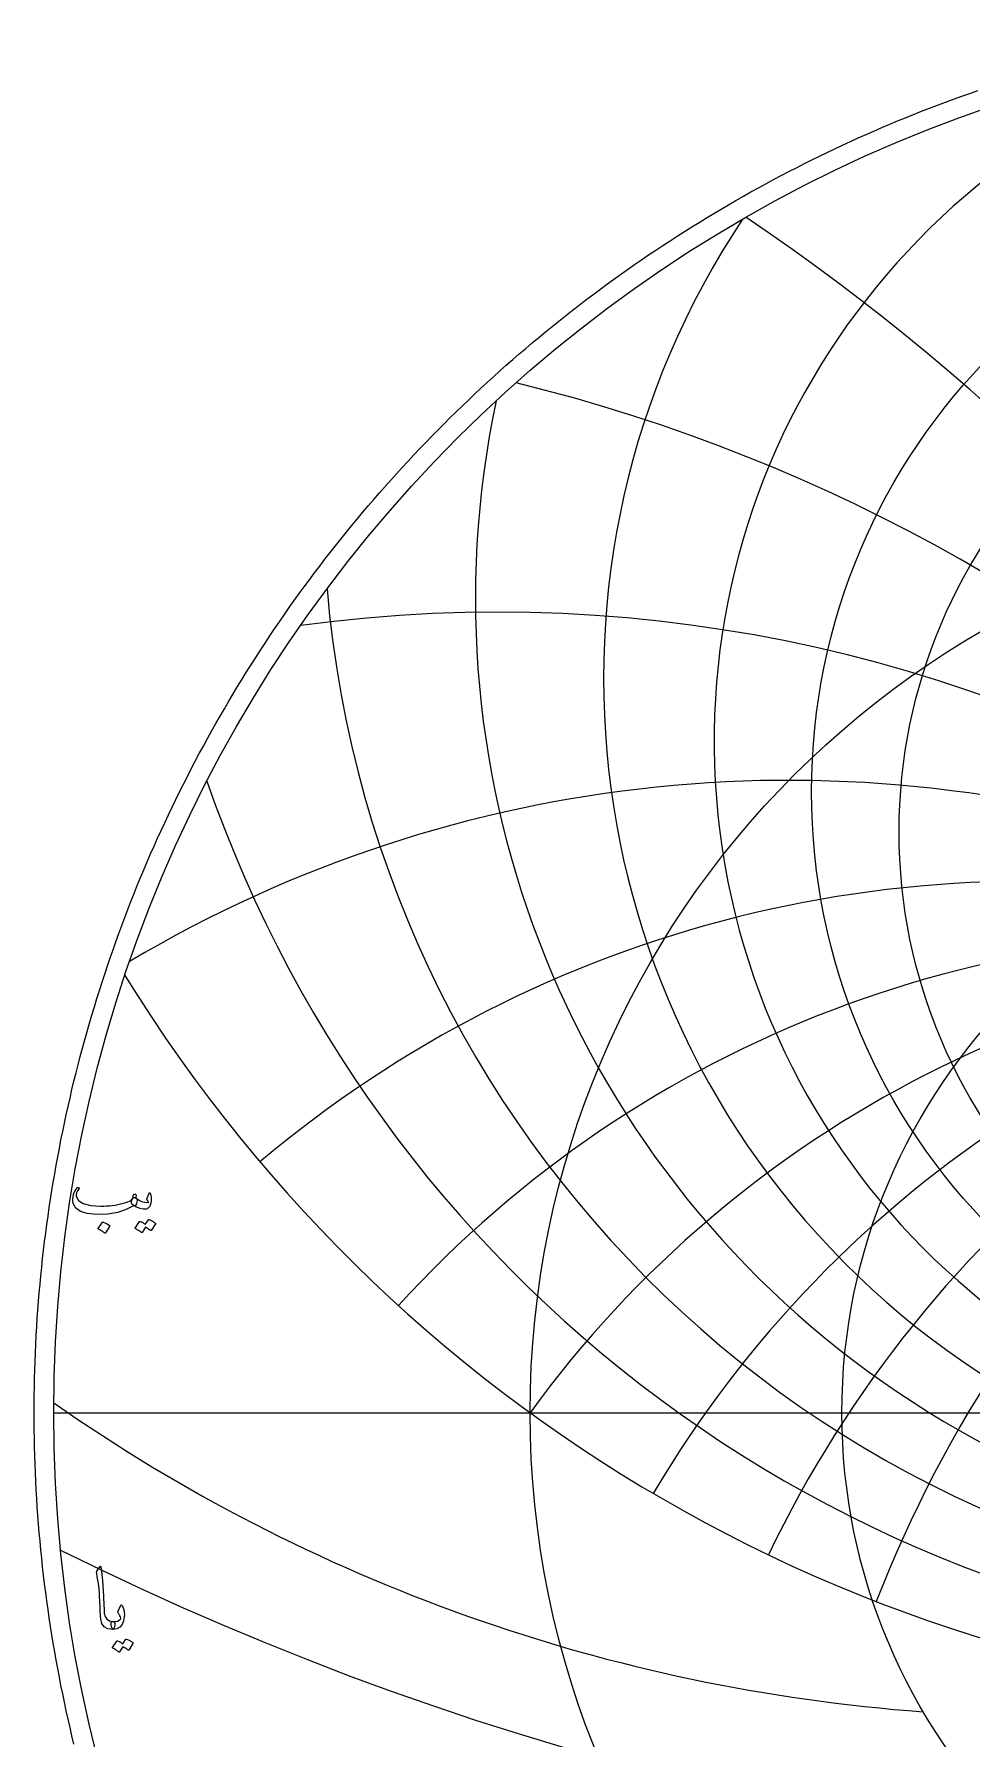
# Model space of a CAD drawing. Header units: millimetres. Extents: x -62 to 62, y -62 to 63.
# Drawn here: x -61.6 to -20.3, y -14.4 to 60.8 of the extents above; entities that cross this region are included whole.
import ezdxf

# ---------------------------------------------------------------- set-up
doc = ezdxf.new("R2010")
doc.units = ezdxf.units.MM
for name, color, linetype in [('CUT_OUTER', 1, 'Continuous'), ('ENGRAVE', 7, 'Continuous'), ('ENGRAVE_FINE', 8, 'Continuous'), ('TEXT', 5, 'Continuous')]:
    doc.layers.add(name, color=color, linetype=linetype)

msp = doc.modelspace()

# ---------------------------------------------------------------- linework, layer by layer
at = {"layer": 'CUT_OUTER'}
msp.add_lwpolyline([(-59.8568, -14.6036), (-59.9453, -14.2361), (-60.0315, -13.868), (-60.1154, -13.4994), (-60.1971, -13.1303), (-60.2766, -12.7606), (-60.3537, -12.3906), (-60.4286, -12.02), (-60.5012, -11.649), (-60.5716, -11.2775), (-60.6396, -10.9057), (-60.7054, -10.5334), (-60.7689, -10.1607), (-60.8301, -9.7876), (-60.889, -9.4142), (-60.9456, -9.0404), (-61, -8.6663), (-61.052, -8.2919), (-61.1017, -7.9171), (-61.1491, -7.542), (-61.1943, -7.1667), (-61.2371, -6.7911), (-61.2776, -6.4152), (-61.3158, -6.0391), (-61.3517, -5.6627), (-61.3853, -5.2862), (-61.4166, -4.9094), (-61.4456, -4.5325), (-61.4722, -4.1554), (-61.4966, -3.7781), (-61.5186, -3.4007), (-61.5383, -3.0232), (-61.5557, -2.6455), (-61.5708, -2.2678), (-61.5835, -1.89), (-61.5939, -1.512), (-61.6021, -1.1341), (-61.6079, -0.7561), (-61.6113, -0.378), (-61.6125, 0), (-61.6113, 0.378), (-61.6079, 0.7561), (-61.6021, 1.1341), (-61.5939, 1.512), (-61.5835, 1.89), (-61.5708, 2.2678), (-61.5557, 2.6455), (-61.5383, 3.0232), (-61.5186, 3.4007), (-61.4966, 3.7781), (-61.4722, 4.1554), (-61.4456, 4.5325), (-61.4166, 4.9094), (-61.3853, 5.2862), (-61.3517, 5.6627), (-61.3158, 6.0391), (-61.2776, 6.4152), (-61.2371, 6.7911), (-61.1943, 7.1667), (-61.1491, 7.542), (-61.1017, 7.9171), (-61.052, 8.2919), (-61, 8.6663), (-60.9456, 9.0404), (-60.889, 9.4142), (-60.8301, 9.7876), (-60.7689, 10.1607), (-60.7054, 10.5334), (-60.6396, 10.9057), (-60.5716, 11.2775), (-60.5012, 11.649), (-60.4286, 12.02), (-60.3537, 12.3906), (-60.2766, 12.7606), (-60.1971, 13.1303), (-60.1154, 13.4994), (-60.0315, 13.868), (-59.9453, 14.2361), (-59.8568, 14.6036), (-59.7661, 14.9706), (-59.6731, 15.3371), (-59.5778, 15.7029), (-59.4804, 16.0682), (-59.3807, 16.4328), (-59.2787, 16.7969), (-59.1745, 17.1603), (-59.0681, 17.5231), (-58.9595, 17.8852), (-58.8486, 18.2466), (-58.7356, 18.6073), (-58.6203, 18.9674), (-58.5028, 19.3267), (-58.3831, 19.6853), (-58.2612, 20.0432), (-58.1372, 20.4003), (-58.0109, 20.7566), (-57.8824, 21.1122), (-57.7518, 21.4669), (-57.619, 21.8209), (-57.484, 22.174), (-57.3469, 22.5263), (-57.2076, 22.8778), (-57.0661, 23.2284), (-56.9225, 23.5781), (-56.7768, 23.9269), (-56.6289, 24.2748), (-56.4789, 24.6218), (-56.3267, 24.9679), (-56.1725, 25.3131), (-56.0161, 25.6573), (-55.8576, 26.0005), (-55.697, 26.3427), (-55.5344, 26.684), (-55.3696, 27.0242), (-55.2027, 27.3635), (-55.0338, 27.7017), (-54.8628, 28.0388), (-54.6897, 28.3749), (-54.5146, 28.71), (-54.3374, 29.0439), (-54.1581, 29.3768), (-53.9769, 29.7085), (-53.7936, 30.0392), (-53.6082, 30.3687), (-53.4209, 30.6971), (-53.2315, 31.0243), (-53.0402, 31.3503), (-52.8468, 31.6752), (-52.6515, 31.9988), (-52.4541, 32.3213), (-52.2548, 32.6425), (-52.0535, 32.9625), (-51.8503, 33.2813), (-51.6451, 33.5988), (-51.438, 33.9151), (-51.2289, 34.2301), (-51.0179, 34.5438), (-50.805, 34.8562), (-50.5902, 35.1672), (-50.3734, 35.477), (-50.1548, 35.7854), (-49.9343, 36.0925), (-49.7119, 36.3982), (-49.4876, 36.7025), (-49.2615, 37.0055), (-49.0335, 37.307), (-48.8037, 37.6072), (-48.572, 37.906), (-48.3385, 38.2033), (-48.1032, 38.4992), (-47.866, 38.7936), (-47.6271, 39.0866), (-47.3864, 39.3781), (-47.1439, 39.6681), (-46.8996, 39.9566), (-46.6535, 40.2436), (-46.4057, 40.5291), (-46.1562, 40.8131), (-45.9049, 41.0955), (-45.6519, 41.3764), (-45.3971, 41.6558), (-45.1407, 41.9335), (-44.8825, 42.2097), (-44.6227, 42.4843), (-44.3612, 42.7573), (-44.098, 43.0287), (-43.8331, 43.2985), (-43.5666, 43.5666), (-43.2985, 43.8331), (-43.0287, 44.098), (-42.7573, 44.3612), (-42.4843, 44.6227), (-42.2097, 44.8825), (-41.9335, 45.1407), (-41.6558, 45.3971), (-41.3764, 45.6519), (-41.0955, 45.9049), (-40.8131, 46.1562), (-40.5291, 46.4057), (-40.2436, 46.6535), (-39.9566, 46.8996), (-39.6681, 47.1439), (-39.3781, 47.3864), (-39.0866, 47.6271), (-38.7936, 47.866), (-38.4992, 48.1032), (-38.2033, 48.3385), (-37.906, 48.572), (-37.6072, 48.8037), (-37.307, 49.0335), (-37.0055, 49.2615), (-36.7025, 49.4876), (-36.3982, 49.7119), (-36.0925, 49.9343), (-35.7854, 50.1548), (-35.477, 50.3734), (-35.1672, 50.5902), (-34.8562, 50.805), (-34.5438, 51.0179), (-34.2301, 51.2289), (-33.9151, 51.438), (-33.5988, 51.6451), (-33.2813, 51.8503), (-32.9625, 52.0535), (-32.6425, 52.2548), (-32.3213, 52.4541), (-31.9988, 52.6515), (-31.6752, 52.8468), (-31.3503, 53.0402), (-31.0243, 53.2315), (-30.6971, 53.4209), (-30.3687, 53.6082), (-30.0392, 53.7936), (-29.7085, 53.9769), (-29.3768, 54.1581), (-29.0439, 54.3374), (-28.71, 54.5146), (-28.3749, 54.6897), (-28.0388, 54.8628), (-27.7017, 55.0338), (-27.3635, 55.2027), (-27.0242, 55.3696), (-26.684, 55.5344), (-26.3427, 55.697), (-26.0005, 55.8576), (-25.6573, 56.0161), (-25.3131, 56.1725), (-24.9679, 56.3267), (-24.6218, 56.4789), (-24.2748, 56.6289), (-23.9269, 56.7768), (-23.5781, 56.9225), (-23.2284, 57.0661), (-22.8778, 57.2076), (-22.5263, 57.3469), (-22.174, 57.484), (-21.8209, 57.619), (-21.4669, 57.7518), (-21.1122, 57.8824), (-20.7566, 58.0109), (-20.4003, 58.1372), (-20.0432, 58.2612)], dxfattribs=at)
at = {"layer": 'ENGRAVE'}
msp.add_lwpolyline([(-60.75, 0), (60.75, 0)], dxfattribs=at)
for centre, radius in [((0, 0), 60.75), ((0, 27.3668), 27.3668), ((0, 25.5957), 23.5116), ((0, 0), 39.7663), ((0, 0), 26.0306)]:
    msp.add_circle(centre, radius, dxfattribs=at)
for centre, radius, start, end in [((0, 29.5753), 31.6594, 104.436571, 75.563429), ((0, 32.3488), 36.5284, 146.343028, 33.656972), ((0, 35.8737), 42.1721, 168.076059, 11.923941), ((0, 40.432), 48.8846, 184.845211, 355.154789), ((0, 46.4697), 57.1251, 199.041634, 340.958366), ((0, -28.8919), 49.1539, 36, 144), ((0, -28.8919), 49.1539, 36, 144), ((0, 54.7336), 67.6545, 211.615649, 328.384351), ((-16.9089, 63.1047), 76.4819, 235.026154, 265.845624)]:
    msp.add_arc(centre, radius, start, end, dxfattribs=at)
at = {"layer": 'ENGRAVE_FINE'}
for centre, radius, start, end in [((-85.137, -28.8919), 98.3077, 9.951474, 56.069558), ((-85.137, -28.8919), 98.3077, 9.951474, 56.069558), ((-58.5793, -28.8919), 76.4698, 13.489072, 76.236453), ((-58.5793, -28.8919), 76.4698, 13.489072, 76.236453), ((-41.245, -28.8919), 64.1658, 17.231004, 97.725349), ((-41.245, -28.8919), 64.1658, 17.231004, 97.725349), ((-28.379, -28.8919), 56.758, 21.249547, 120.755909), ((-28.379, -28.8919), 56.758, 21.249547, 120.755909), ((28.379, -28.8919), 56.758, 59.244091, 158.750453), ((28.379, -28.8919), 56.758, 59.244091, 158.750453), ((-17.8905, -28.8919), 52.3084, 25.634518, 130.214249), ((-17.8905, -28.8919), 52.3084, 25.634518, 130.214249), ((17.8905, -28.8919), 52.3084, 49.785751, 154.365482), ((17.8905, -28.8919), 52.3084, 49.785751, 154.365482), ((-8.6672, -28.8919), 49.9121, 30.500929, 137.66478), ((-8.6672, -28.8919), 49.9121, 30.500929, 137.66478), ((8.6672, -28.8919), 49.9121, 42.33522, 149.499071), ((8.6672, -28.8919), 49.9121, 42.33522, 149.499071), ((0, 115.4063), 135.6683, 243.541053, 296.458947)]:
    msp.add_arc(centre, radius, start, end, dxfattribs=at)
at = {"layer": 'TEXT'}
for points in [[(-57.145, 9.4613), (-57.1412, 9.4594), (-57.1378, 9.4575), (-57.1345, 9.4555), (-57.1315, 9.4536), (-57.1286, 9.4515), (-57.1253, 9.4488), (-57.1218, 9.4457), (-57.1181, 9.4421), (-57.0872, 9.4057), (-57.075, 9.354), (-57.0815, 9.2869), (-57.1066, 9.2045), (-57.1299, 9.1545), (-57.1536, 9.1231), (-57.1778, 9.1104), (-57.2024, 9.1164), (-57.2149, 9.1224), (-57.2254, 9.125), (-57.2341, 9.1243), (-57.2408, 9.1202), (-57.555, 8.9482), (-57.9306, 8.827), (-58.3675, 8.7566), (-58.8656, 8.737), (-59.2685, 8.7715), (-59.5727, 8.8635), (-59.7782, 9.0129), (-59.885, 9.2199), (-59.9016, 9.3176), (-59.9051, 9.4153), (-59.8958, 9.513), (-59.8735, 9.6107), (-59.8431, 9.6972), (-59.8055, 9.7765), (-59.7607, 9.8486), (-59.7087, 9.9135), (-59.6989, 9.9216), (-59.6886, 9.9269), (-59.6778, 9.9293), (-59.6666, 9.9288), (-59.656, 9.9243), (-59.6474, 9.9183), (-59.6407, 9.9109), (-59.6359, 9.902), (-59.6338, 9.8934), (-59.635, 9.8828), (-59.6395, 9.8704), (-59.6474, 9.856), (-59.703, 9.7746), (-59.7394, 9.6951), (-59.7566, 9.6174), (-59.7547, 9.5418), (-59.6637, 9.3521), (-59.452, 9.216), (-59.1195, 9.1336), (-58.6664, 9.1049), (-58.5419, 9.1068), (-58.4178, 9.1125), (-58.2938, 9.1221), (-58.1701, 9.1355), (-58.0473, 9.1528), (-57.9263, 9.1739), (-57.8069, 9.1988), (-57.6891, 9.2275), (-57.5749, 9.2601), (-57.4812, 9.2927), (-57.4082, 9.3252), (-57.3557, 9.3578), (-57.3355, 9.3751), (-57.3169, 9.3961), (-57.3, 9.421), (-57.2848, 9.4498), (-57.2706, 9.4819), (-57.2566, 9.5169), (-57.2428, 9.5547), (-57.2293, 9.5954), (-57.224, 9.6079), (-57.2159, 9.6184), (-57.2048, 9.627), (-57.1909, 9.6337), (-57.1761, 9.6373), (-57.1622, 9.6366), (-57.1493, 9.6316), (-57.1373, 9.6222), (-57.1277, 9.6093), (-57.122, 9.5935), (-57.1201, 9.5748), (-57.122, 9.5533)], [(-57.2599, 9.1547), (-57.3016, 9.1942), (-57.3232, 9.2438), (-57.3246, 9.3034), (-57.3059, 9.3731), (-57.2654, 9.4357), (-57.2283, 9.4737), (-57.1945, 9.4874), (-57.1641, 9.4766), (-57.0204, 9.3815), (-56.8767, 9.3147), (-56.733, 9.2761), (-56.5893, 9.2658), (-56.5843, 9.2668), (-56.5807, 9.2697), (-56.5785, 9.2745), (-56.5778, 9.2812), (-56.5814, 9.2939), (-56.5922, 9.3128), (-56.6101, 9.3379), (-56.6353, 9.3693), (-56.6401, 9.3789), (-56.6429, 9.3885), (-56.6439, 9.3981), (-56.6429, 9.4076), (-56.551, 9.6721), (-56.5467, 9.6821), (-56.5414, 9.6893), (-56.5352, 9.6936), (-56.528, 9.6951), (-56.5208, 9.6939), (-56.5146, 9.6903), (-56.5093, 9.6843), (-56.505, 9.6759), (-56.4762, 9.5899), (-56.459, 9.5044), (-56.4532, 9.4194), (-56.459, 9.3348), (-56.4777, 9.2297), (-56.5031, 9.1442), (-56.5352, 9.0783), (-56.574, 9.0321), (-56.6034, 9.0067), (-56.6305, 8.988), (-56.6552, 8.976), (-56.6774, 8.9708), (-56.8058, 8.9679), (-56.9457, 8.9976), (-57.0971, 9.0599), (-57.2599, 9.1547)], [(-58.5974, 8.3959), (-58.5926, 8.4007), (-58.5859, 8.4036), (-58.5773, 8.4045), (-58.5667, 8.4036), (-58.4922, 8.3734), (-58.4221, 8.3365), (-58.3562, 8.2929), (-58.2946, 8.2426), (-58.2887, 8.235), (-58.286, 8.2273), (-58.2867, 8.2196), (-58.2908, 8.212), (-58.4709, 7.9207), (-58.4776, 7.9138), (-58.4863, 7.9121), (-58.4968, 7.9157), (-58.5092, 7.9245), (-58.52, 7.9322), (-58.537, 7.9437), (-58.5603, 7.959), (-58.5897, 7.9782), (-58.6259, 8.0012), (-58.6692, 8.028), (-58.7198, 8.0587), (-58.7775, 8.0932), (-58.7852, 8.0989), (-58.789, 8.1047), (-58.789, 8.1104), (-58.7852, 8.1162)], [(-56.5778, 8.5032), (-56.573, 8.508), (-56.5663, 8.5109), (-56.5577, 8.5118), (-56.5471, 8.5109), (-56.5094, 8.4968), (-56.4729, 8.4812), (-56.4376, 8.4642), (-56.4034, 8.4457), (-56.3702, 8.4256), (-56.3378, 8.4036), (-56.3061, 8.3796), (-56.275, 8.3538), (-56.2691, 8.3459), (-56.2664, 8.3375), (-56.2671, 8.3286), (-56.2712, 8.3193), (-56.4552, 8.028), (-56.4602, 8.0242), (-56.4676, 8.0242), (-56.4774, 8.028), (-56.4896, 8.0357), (-56.498, 8.0427), (-56.5117, 8.0524), (-56.5306, 8.0648), (-56.5548, 8.0798), (-56.5845, 8.0976), (-56.6199, 8.1186), (-56.6611, 8.1426), (-56.7081, 8.1698), (-56.8537, 7.9437), (-56.8604, 7.9368), (-56.869, 7.9351), (-56.8796, 7.9387), (-56.892, 7.9475), (-56.9028, 7.9552), (-56.9198, 7.9667), (-56.943, 7.982), (-56.9725, 8.0012), (-57.0087, 8.0242), (-57.052, 8.051), (-57.1026, 8.0817), (-57.1603, 8.1162), (-57.1663, 8.1219), (-57.1689, 8.1277), (-57.1682, 8.1334), (-57.1641, 8.1392), (-56.9763, 8.4189), (-56.9716, 8.4237), (-56.9648, 8.4266), (-56.9562, 8.4275), (-56.9457, 8.4266), (-56.9136, 8.4162), (-56.8825, 8.4041), (-56.8523, 8.3903), (-56.8231, 8.3748), (-56.7948, 8.358), (-56.7675, 8.3399), (-56.7411, 8.3206), (-56.7157, 8.3001)], [(-58.7221, -6.7901), (-58.7146, -6.7786), (-58.7077, -6.771), (-58.7012, -6.7671), (-58.6952, -6.7671), (-58.6861, -6.7722), (-58.678, -6.7873), (-58.6708, -6.8124), (-58.6646, -6.8476), (-58.633, -7.1338), (-58.6071, -7.3985), (-58.587, -7.6416), (-58.5726, -7.8632), (-58.5634, -8.0526), (-58.5549, -8.2224), (-58.5471, -8.3726), (-58.54, -8.5031), (-58.5339, -8.614), (-58.529, -8.7053), (-58.5253, -8.7769), (-58.5228, -8.8289), (-58.4888, -8.9846), (-58.4136, -9.0991), (-58.2972, -9.1724), (-58.1396, -9.2044), (-58.0957, -9.2159), (-58.0677, -9.2428), (-58.0555, -9.2849), (-58.0591, -9.3424), (-58.077, -9.4329), (-58.0964, -9.4976), (-58.1173, -9.5364), (-58.1396, -9.5494), (-58.3613, -9.5201), (-58.5247, -9.4325), (-58.6296, -9.2864), (-58.6761, -9.0818), (-58.6834, -8.984), (-58.69, -8.8859), (-58.6958, -8.7876), (-58.701, -8.689), (-58.7056, -8.5902), (-58.7101, -8.4912), (-58.7143, -8.3919), (-58.7182, -8.2924), (-58.7254, -8.1026), (-58.7355, -7.9317), (-58.7484, -7.7797), (-58.7642, -7.6466), (-58.7829, -7.5189), (-58.8045, -7.3827), (-58.8289, -7.2381), (-58.8562, -7.0852), (-58.8598, -7.0577), (-58.8591, -7.0325), (-58.854, -7.0098), (-58.8447, -6.9894)], [(-57.9096, -8.7407), (-57.8023, -8.5031), (-57.7865, -8.477), (-57.7697, -8.4677), (-57.752, -8.4751), (-57.7333, -8.4993), (-57.6988, -8.5718), (-57.672, -8.6473), (-57.6529, -8.726), (-57.6414, -8.8078), (-57.6378, -8.8932), (-57.6423, -8.9827), (-57.655, -9.0762), (-57.6759, -9.1738), (-57.7393, -9.3381), (-57.8378, -9.4555), (-57.9712, -9.5259), (-58.1396, -9.5494), (-58.159, -9.5371), (-58.1788, -9.5005), (-58.1992, -9.4394), (-58.22, -9.3539), (-58.226, -9.3082), (-58.2248, -9.2706), (-58.2164, -9.2411), (-58.2009, -9.2198), (-58.1884, -9.2116), (-58.174, -9.2064), (-58.1578, -9.204), (-58.1396, -9.2044), (-58.0334, -9.2011), (-57.9412, -9.1795), (-57.8629, -9.1398), (-57.7985, -9.0818), (-57.7956, -9.0773), (-57.7947, -9.0713), (-57.7956, -9.0639), (-57.7985, -9.055), (-57.8136, -9.0009), (-57.8358, -8.9458), (-57.8653, -8.8897), (-57.902, -8.8327), (-57.9139, -8.8112), (-57.9192, -8.7886), (-57.9178, -8.7652), (-57.9096, -8.7407)], [(-57.5685, -9.9824), (-57.5638, -9.9776), (-57.5571, -9.9747), (-57.5484, -9.9738), (-57.5379, -9.9747), (-57.5002, -9.9889), (-57.4636, -10.0044), (-57.4283, -10.0214), (-57.3942, -10.0399), (-57.361, -10.06), (-57.3286, -10.082), (-57.2968, -10.106), (-57.2658, -10.1319), (-57.2598, -10.1398), (-57.2572, -10.1481), (-57.2579, -10.157), (-57.262, -10.1663), (-57.4459, -10.4576), (-57.4509, -10.4614), (-57.4584, -10.4614), (-57.4682, -10.4576), (-57.4804, -10.4499), (-57.4888, -10.4429), (-57.5024, -10.4332), (-57.5214, -10.4208), (-57.5456, -10.4059), (-57.5753, -10.388), (-57.6107, -10.3671), (-57.6519, -10.343), (-57.6988, -10.3158), (-57.8445, -10.5419), (-57.8512, -10.5489), (-57.8598, -10.5505), (-57.8703, -10.5469), (-57.8828, -10.5381), (-57.8936, -10.5304), (-57.9106, -10.5189), (-57.9338, -10.5036), (-57.9633, -10.4844), (-57.9994, -10.4614), (-58.0428, -10.4346), (-58.0933, -10.4039), (-58.1511, -10.3695), (-58.157, -10.3637), (-58.1597, -10.358), (-58.159, -10.3522), (-58.1549, -10.3465), (-57.9671, -10.0667), (-57.9623, -10.0619), (-57.9556, -10.059), (-57.947, -10.0581), (-57.9364, -10.059), (-57.9043, -10.0695), (-57.8732, -10.0816), (-57.843, -10.0953), (-57.8138, -10.1108), (-57.7855, -10.1277), (-57.7582, -10.1457), (-57.7319, -10.165), (-57.7065, -10.1855)]]:
    msp.add_lwpolyline(points, close=True, dxfattribs=at)

doc.saveas('drawing.dxf')
